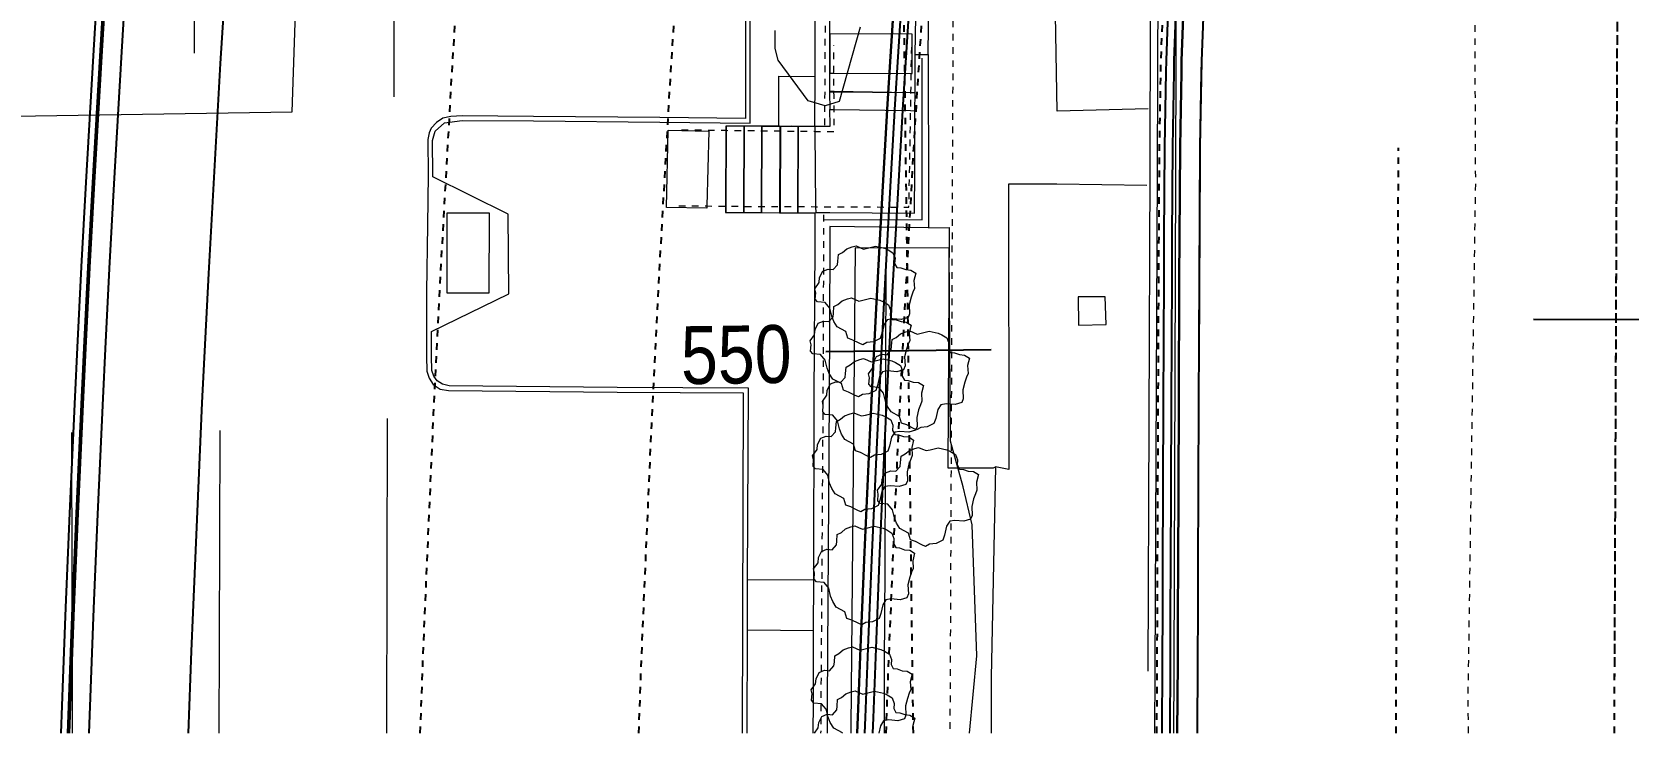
# Model space of a CAD drawing. Header units: metres. Extents: x -902 to -724, y 0 to 650.
# Drawn here: x -815.19 to -791.06, y 534.02 to 544.62 of the extents above; entities that cross this region are included whole.
import ezdxf

# ---------------------------------------------------------------- set-up
doc = ezdxf.new("R2010")
doc.units = ezdxf.units.M
for name, pattern in [('ControlLine', [0.02, 0.0125, -0.0025, 0.0025, -0.0025]), ('IMPORT-BDYS-Boundary _3_', [0.01, 0.009, -0.001]), ('IMPORT-FURN-Fence _3_', [0.005, 0.004167, -0.0008333]), ('IMPORT-FURN-WBeam _LHS_', [0.004, 0, 0, 0.004, 0]), ('IMPORT-FURN-WBeam _RHS_', [0.004, 0, 0, 0.004, 0]), ('IMPORT-LNMK-LaneLine3 _3_', [0.012, 0.003, -0.009]), ('IMPORT-LNMK-LaneLine3 _3__2_', [0.012, 0.003, -0.009]), ('IMPORT-LNMK-LineCont _3__2_', [0.004, 0.001, -0.003])]:
    doc.linetypes.add(name, pattern=pattern)
doc.layers.add('D-BDGE', color=7, linetype='Continuous', lineweight=13)
doc.layers.add('D-ENHA-GEN-LINE', color=7, linetype='Continuous', lineweight=9)
doc.styles.add('Arial Narrow_1', font='ARIALN.TTF', dxfattribs={"height": 0.875})

# ---------------------------------------------------------------- blocks, each defined once
blk = doc.blocks.new('T2DPAA-T2D-PWA-RW-M2D-000002_ControlLinesMinor_rvt-1-DRG-2871011 - SITE PLAN')
at = {"layer": 'D-BDGE', "color": 151, "linetype": 'ControlLine', "lineweight": 25, "true_color": 0x88c3ff}
for p, q in [((-1664.5, 535.071), (-1664.045, 643.233)), ((-1675.101, 534.024), (-1675.557, 569.289)), ((-1664.505, 534.024), (-1664.5, 535.071))]:
    blk.add_line(p, q, dxfattribs=at)
at = {"layer": 'D-ENHA-GEN-LINE', "color": 151, "lineweight": 25, "true_color": 0x88c3ff}
for p, q in [((-1665.729, 540.281), (-1663.229, 540.27)), ((-1665.729, 540.281), (-1663.229, 540.27)), ((-1676.426, 539.788), (-1673.926, 539.82)), ((-1676.426, 539.788), (-1673.926, 539.82))]:
    blk.add_line(p, q, dxfattribs=at)
at = {"layer": 'D-ENHA-GEN-LINE', "color": 151, "lineweight": 25, "true_color": 0x88c3ff, "insert": (-1678.62, 540.171), "char_height": 0.875, "width": 2.0443, "attachment_point": 1, "rotation": 0.7402, "style": 'Arial Narrow_1'}
blk.add_mtext('550', dxfattribs=at)
blk.add_mtext('550', dxfattribs=at)
blk = doc.blocks.new('T2DPAA-T2D-C3S-RW-M2D-100010_dwg-40802999-DRG-2871011 - SITE PLAN')
at = {"color": 9, "lineweight": 25, "true_color": 0xc3c3c3}
blk.add_line((201.2, -114.695), (202.049, -114.652), dxfattribs=at)
at = {"color": 9, "lineweight": 25, "true_color": 0xc3c3c3, "flags": 128}
for points in [[(200.146, -102.708), (200.97, -102.666), (202.045, -102.613), (203.47, -102.547), (205.226, -102.473), (205.971, -102.444), (207.191, -102.399), (208.472, -102.355), (210.384, -102.298), (210.973, -102.282), (212.339, -102.249), (213.475, -102.225), (215.977, -102.182), (218.48, -102.155), (220.982, -102.142), (222.639, -102.143), (223.485, -102.145), (225.865, -102.162), (225.981, -102.164)], [(200.154, -102.808), (200.976, -102.766), (202.05, -102.713), (203.475, -102.647), (205.23, -102.573), (205.975, -102.544), (207.194, -102.499), (208.475, -102.455), (210.386, -102.398), (210.976, -102.382), (212.341, -102.349), (213.477, -102.325), (215.979, -102.282), (218.481, -102.255), (220.983, -102.242), (222.639, -102.243), (223.484, -102.245), (225.864, -102.262), (225.98, -102.264)], [(200.157, -102.833), (200.977, -102.79), (202.051, -102.738), (203.476, -102.672), (205.231, -102.598), (205.975, -102.569), (207.195, -102.524), (208.476, -102.48), (210.387, -102.423), (210.976, -102.407), (212.342, -102.374), (213.478, -102.35), (215.979, -102.307), (218.481, -102.28), (220.983, -102.267), (222.638, -102.268), (223.484, -102.27), (225.864, -102.287), (225.986, -102.289), (227.091, -102.3)], [(200.183, -103.132), (200.992, -103.09), (202.065, -103.037), (203.489, -102.972), (205.243, -102.898), (205.987, -102.868), (207.206, -102.823), (208.485, -102.78), (210.395, -102.723), (210.984, -102.707), (212.349, -102.674), (213.484, -102.65), (215.983, -102.607), (218.483, -102.58), (220.983, -102.567), (222.638, -102.568), (223.483, -102.57), (225.861, -102.587), (225.983, -102.589), (227.728, -102.606), (228.483, -102.614), (230.983, -102.639), (232.728, -102.656)], [(200.314, -104.627), (201.552, -104.564), (202.137, -104.536), (205.303, -104.396), (207.259, -104.323), (210.437, -104.223), (212.383, -104.174), (215.572, -104.113), (217.508, -104.089), (220.709, -104.068), (222.635, -104.068), (225.846, -104.087), (227.713, -104.106), (232.713, -104.156), (237.713, -104.206), (242.713, -104.256), (243.579, -104.265), (243.581, -104.265), (243.584, -104.265), (243.597, -104.265), (247.712, -104.306), (251.876, -104.348)], [(201.2, -114.695), (201.438, -114.682), (202.62, -114.624), (203.935, -114.563), (205.708, -114.488), (206.433, -114.46), (207.615, -114.416), (208.932, -114.372), (210.715, -114.319), (211.431, -114.3), (212.613, -114.271), (213.93, -114.243), (216.43, -114.202), (218.93, -114.177), (221.43, -114.167), (223.93, -114.173), (225.745, -114.187), (226.429, -114.194), (227.612, -114.206), (228.929, -114.219), (231.429, -114.244), (232.612, -114.256)], [(201.201, -114.7), (201.439, -114.687), (202.62, -114.629), (203.936, -114.568), (205.708, -114.493), (206.434, -114.465), (207.616, -114.421), (208.932, -114.377), (210.715, -114.324), (211.431, -114.305), (212.613, -114.276), (213.93, -114.248), (216.43, -114.207), (218.93, -114.182), (221.43, -114.172), (223.93, -114.178), (225.745, -114.192), (226.429, -114.199), (227.612, -114.211), (228.929, -114.224), (231.429, -114.249), (232.612, -114.261)], [(201.21, -114.809), (201.444, -114.797), (202.625, -114.739), (203.941, -114.678), (205.712, -114.603), (206.438, -114.575), (207.62, -114.531), (208.935, -114.487), (210.718, -114.434), (211.434, -114.415), (212.616, -114.386), (213.932, -114.358), (216.431, -114.317), (218.93, -114.292), (221.43, -114.282), (223.929, -114.288), (225.744, -114.302), (226.428, -114.309), (227.611, -114.321), (228.928, -114.334), (231.428, -114.359), (232.611, -114.371)], [(201.221, -114.929), (201.45, -114.917), (202.631, -114.859), (203.946, -114.798), (205.717, -114.723), (206.442, -114.695), (207.624, -114.651), (208.939, -114.607), (210.722, -114.554), (211.437, -114.535), (212.619, -114.506), (213.935, -114.478), (216.433, -114.437), (218.931, -114.412), (221.43, -114.402), (223.928, -114.408), (225.742, -114.422), (226.427, -114.429), (227.61, -114.441), (228.927, -114.454), (231.427, -114.479), (232.61, -114.491)], [(201.604, -119.285), (202.677, -119.196), (203.475, -119.129), (204.08, -119.079), (206.572, -118.87), (208.458, -118.712), (209.063, -118.662), (210.435, -118.548), (211.563, -118.47), (211.736, -118.458), (213.465, -118.371), (214.079, -118.35), (214.251, -118.344), (216.58, -118.274), (218.48, -118.217), (219.079, -118.199), (221.578, -118.124), (224.077, -118.049), (226.477, -117.977), (226.575, -117.974), (229.074, -117.899), (231.573, -117.824), (232.015, -117.811), (234.072, -117.749)], [(201.615, -119.405), (202.687, -119.316), (203.485, -119.249), (204.09, -119.198), (206.582, -118.99), (208.468, -118.832), (209.073, -118.782), (210.444, -118.668), (211.571, -118.59), (211.744, -118.578), (213.471, -118.491), (214.083, -118.47), (214.255, -118.464), (216.584, -118.394), (218.484, -118.337), (219.082, -118.319), (221.581, -118.244), (224.08, -118.169), (226.48, -118.097), (226.579, -118.094), (229.078, -118.019), (231.577, -117.944), (232.019, -117.931), (234.076, -117.869)], [(201.624, -119.514), (202.696, -119.425), (203.495, -119.359), (204.099, -119.308), (206.591, -119.099), (208.477, -118.941), (209.082, -118.891), (210.454, -118.778), (211.579, -118.7), (211.752, -118.688), (213.476, -118.601), (214.087, -118.58), (214.258, -118.574), (216.587, -118.504), (218.487, -118.447), (219.086, -118.429), (221.585, -118.354), (224.084, -118.279), (226.484, -118.207), (226.582, -118.204), (229.081, -118.129), (231.58, -118.054), (232.022, -118.041), (234.079, -117.979)], [(201.625, -119.519), (202.696, -119.43), (203.495, -119.364), (204.1, -119.313), (206.591, -119.104), (208.477, -118.946), (209.083, -118.896), (210.454, -118.783), (211.579, -118.705), (211.752, -118.693), (213.477, -118.606), (214.087, -118.585), (214.259, -118.579), (216.587, -118.509), (218.487, -118.452), (219.086, -118.434), (221.585, -118.359), (224.084, -118.284), (226.484, -118.212), (226.583, -118.209), (229.081, -118.134), (231.58, -118.059), (232.023, -118.046), (234.079, -117.984)], [(201.651, -119.818), (202.721, -119.729), (203.52, -119.663), (204.125, -119.612), (206.616, -119.403), (208.503, -119.245), (209.108, -119.195), (210.479, -119.081), (211.6, -119.004), (211.773, -118.992), (213.492, -118.905), (214.097, -118.885), (214.269, -118.879), (216.596, -118.809), (218.496, -118.752), (219.095, -118.734), (221.594, -118.659), (224.093, -118.584), (226.493, -118.512), (226.592, -118.509), (229.09, -118.434), (231.589, -118.359), (232.032, -118.346), (234.088, -118.284)], [(207.107, -119.362), (208.503, -119.245), (210.479, -119.082), (211.773, -118.992), (213.492, -118.906), (214.269, -118.879), (218.506, -118.865), (221.194, -118.972), (221.971, -119.02), (223.546, -119.141), (226.572, -119.461), (227.594, -119.595), (228.614, -119.743), (232.192, -120.272)]]:
    blk.add_lwpolyline(points, dxfattribs=at)
at = {"color": 9, "linetype": 'IMPORT-LNMK-LaneLine3 _3__2_', "lineweight": 25, "true_color": 0xc3c3c3, "flags": 128}
for points in [[(200.621, -108.116), (201.725, -108.06), (202.304, -108.032), (205.443, -107.894), (207.382, -107.82), (210.533, -107.721), (212.463, -107.673), (215.625, -107.613), (217.544, -107.588), (220.718, -107.568), (222.627, -107.568), (225.811, -107.587), (227.678, -107.606), (232.678, -107.656), (237.678, -107.706), (242.678, -107.756), (243.544, -107.765), (243.546, -107.765), (243.549, -107.765), (243.562, -107.765), (247.677, -107.806), (252.173, -107.851)], [(200.911, -111.406), (201.887, -111.356), (202.462, -111.328), (205.575, -111.191), (207.499, -111.118), (210.624, -111.02), (212.538, -110.972), (215.675, -110.912), (217.579, -110.888), (220.726, -110.868), (222.62, -110.868), (225.778, -110.887), (227.645, -110.906), (232.645, -110.956), (237.645, -111.006), (242.645, -111.056), (243.511, -111.064), (243.513, -111.064), (243.516, -111.065), (243.529, -111.065), (247.644, -111.106), (252.454, -111.154)], [(201.914, -122.807), (202.971, -122.719), (203.77, -122.652), (207.358, -122.352), (208.753, -122.235), (210.729, -122.069)]]:
    blk.add_lwpolyline(points, dxfattribs=at)
at = {"color": 9, "linetype": 'IMPORT-FURN-WBeam _RHS_', "lineweight": 25, "true_color": 0xc3c3c3, "flags": 128}
blk.add_lwpolyline([(201.239, -115.13), (201.716, -115.104), (202.641, -115.059), (205.018, -114.952), (205.725, -114.923), (207.631, -114.851), (210.015, -114.774), (210.727, -114.754), (215.013, -114.658), (220.013, -114.606), (225.013, -114.615), (225.74, -114.622), (229.171, -114.656)], dxfattribs=at)
at = {"color": 9, "linetype": 'IMPORT-FURN-WBeam _LHS_', "lineweight": 25, "true_color": 0xc3c3c3, "flags": 128}
blk.add_lwpolyline([(201.597, -119.206), (202.67, -119.117), (203.633, -119.036), (205.661, -118.866), (208.451, -118.632), (210.428, -118.469), (210.644, -118.454), (211.731, -118.378), (213.461, -118.291), (214.248, -118.264), (215.638, -118.222), (218.606, -118.133), (220.636, -118.072), (225.634, -117.922), (226.573, -117.894), (227.429, -117.869), (232.427, -117.719), (233.599, -117.683), (237.425, -117.569), (242.422, -117.419), (244.065, -117.369), (247.42, -117.269), (251.866, -117.136)], dxfattribs=at)
at = {"color": 9, "linetype": 'IMPORT-LNMK-LineCont _3__2_', "lineweight": 25, "true_color": 0xc3c3c3, "flags": 128}
blk.add_lwpolyline([(202.203, -126.094), (203.247, -126.007), (204.046, -125.941), (207.633, -125.64), (209.028, -125.523), (211.004, -125.358), (212.297, -125.25), (214.011, -125.106), (214.785, -125.041), (218.993, -124.689), (221.654, -124.466), (222.421, -124.402), (223.976, -124.272), (226.954, -124.022), (227.958, -123.938), (228.958, -123.855), (232.467, -123.561), (232.468, -123.561), (233.941, -123.437), (238.924, -123.02), (242.411, -122.728), (242.498, -122.721), (243.906, -122.603), (245.96, -122.431), (247.893, -122.269), (247.896, -122.269), (247.896, -122.269), (248.889, -122.186), (250.645, -122.039), (250.742, -122.031), (250.844, -122.022), (250.864, -122.02)], dxfattribs=at)
blk = doc.blocks.new('T2DPAA-T2D-PWC-RW-M2D-100010_RoadDesign_rvt-1-DRG-2871011 - SITE PLAN')
at = {"color": 9, "lineweight": 25, "true_color": 0xc3c3c3, "rotation": 84.9723245667552}
blk.add_blockref('T2DPAA-T2D-C3S-RW-M2D-100010_dwg-40802999-DRG-2871011 - SITE PLAN', (-1807.835, 343.649), dxfattribs=at)
blk = doc.blocks.new('T2DPAA-T2D-PWA-SU-M2D-000002_dwg-40815123-DRG-2871011 - SITE PLAN')
at = {"color": 9, "lineweight": 18, "true_color": 0xc0c0c0}
for p, q in [((-19.246, 1573.523), (-14.722, 1573.932)), ((-8.848, 1572.587), (-5.207, 1572.912)), ((-18.83, 1568.791), (-14.091, 1569.198)), ((-16.044, 1563.56), (-15.951, 1562.566)), ((-16.798, 1563.497), (-16.721, 1562.501)), ((-7.916, 1561.734), (-6.109, 1561.864)), ((-7.899, 1561.539), (-6.095, 1561.672))]:
    blk.add_line(p, q, dxfattribs=at)
at = {"color": 9, "lineweight": 18, "true_color": 0xc0c0c0, "flags": 128}
for points in [[(-10.037, 1575.22), (-9.605, 1571.037), (-5.262, 1571.271), (-0.919, 1571.505)], [(-6.416, 1564.441), (-9.101, 1564.204), (-9.202, 1565.494), (-9.354, 1567.397), (-9.438, 1568.474), (-9.462, 1568.641), (-9.501, 1568.761), (-9.572, 1568.852), (-9.663, 1568.921), (-9.739, 1568.945), (-9.838, 1568.96), (-10.369, 1568.909), (-11.128, 1568.851), (-12.137, 1568.778), (-13.104, 1568.693), (-13.326, 1568.666), (-13.429, 1568.623), (-13.519, 1568.552), (-13.582, 1568.443), (-13.592, 1568.317), (-13.392, 1565.774), (-13.237, 1563.875), (-18.359, 1563.44)], [(-10.396, 1568.834), (-10.363, 1568.837), (-9.847, 1568.888), (-9.703, 1568.86), (-9.565, 1568.73), (-9.508, 1568.465), (-9.421, 1567.391), (-9.269, 1565.488), (-9.168, 1564.128), (-6.583, 1564.355)], [(-19.052, 1571.314), (-17.71, 1571.428), (-14.497, 1571.701)], [(-9.244, 1569.522), (-4.955, 1569.901), (-0.666, 1570.279)], [(-9.241, 1564.487), (-9.216, 1564.205), (-9.193, 1563.947), (-9.171, 1563.693), (-9.17, 1563.681), (-9.168, 1563.65), (-9.154, 1563.5), (-9.146, 1563.399), (-9.124, 1563.15), (-9.106, 1563.151), (-8.379, 1563.211), (-7.894, 1563.251), (-6.502, 1563.369)], [(-6.22, 1563.179), (-7.875, 1563.036), (-8.581, 1562.973), (-8.595, 1562.972), (-8.854, 1562.948), (-8.86, 1562.948), (-9.09, 1562.927), (-9.113, 1562.925), (-9.124, 1563.15)], [(-12.723, 1568.649), (-12.057, 1567.536), (-10.858, 1567.652), (-10.396, 1568.834)], [(-18.352, 1563.367), (-16.798, 1563.497), (-16.044, 1563.56), (-13.158, 1563.802), (-13.32, 1565.78), (-13.519, 1568.313), (-13.502, 1568.414), (-13.461, 1568.5), (-13.392, 1568.555), (-13.31, 1568.591), (-13.096, 1568.617), (-12.723, 1568.649)], [(-7.575, 1562.597), (-8.722, 1562.817), (-8.807, 1563.022), (-8.756, 1563.281), (-8.184, 1563.79), (-8.008, 1563.851), (-7.738, 1563.874)], [(-18.265, 1562.37), (-17.797, 1562.409), (-16.721, 1562.501), (-15.951, 1562.566), (-13.202, 1562.8), (-10.922, 1562.987), (-10.437, 1563.031), (-10.445, 1563.132), (-10.458, 1563.283), (-10.459, 1563.294), (-10.479, 1563.552), (-10.481, 1563.566), (-10.502, 1563.834), (-10.503, 1563.846), (-10.511, 1563.942), (-10.524, 1564.097), (-10.525, 1564.108), (-10.547, 1564.38)], [(-9.113, 1562.925), (-9.132, 1563.145), (-9.153, 1563.395), (-9.154, 1563.405), (-9.175, 1563.661), (-9.176, 1563.674), (-9.199, 1563.942), (-9.2, 1563.953), (-9.221, 1564.207), (-9.222, 1564.218), (-9.244, 1564.48), (-9.244, 1564.49), (-9.306, 1564.484), (-10.449, 1564.389), (-10.544, 1564.381), (-10.543, 1564.372), (-10.522, 1564.11), (-10.521, 1564.099), (-10.499, 1563.844), (-10.498, 1563.834), (-10.476, 1563.565), (-10.475, 1563.553), (-10.454, 1563.297), (-10.453, 1563.286), (-10.432, 1563.036), (-10.425, 1563.017), (-10.337, 1563.026), (-9.204, 1563.138), (-9.132, 1563.145)], [(-10.543, 1564.372), (-10.448, 1564.38), (-9.306, 1564.475), (-9.244, 1564.48)], [(-9.222, 1564.218), (-9.286, 1564.213), (-10.427, 1564.118), (-10.522, 1564.11)], [(-10.521, 1564.099), (-10.427, 1564.107), (-9.285, 1564.202), (-9.221, 1564.207)], [(-9.2, 1563.953), (-9.266, 1563.947), (-10.405, 1563.852), (-10.499, 1563.844)], [(-10.498, 1563.834), (-10.404, 1563.841), (-9.265, 1563.937), (-9.199, 1563.942)], [(-9.176, 1563.674), (-9.244, 1563.668), (-10.381, 1563.573), (-10.476, 1563.565)], [(-10.475, 1563.553), (-10.38, 1563.561), (-9.244, 1563.656), (-9.175, 1563.661)], [(-9.171, 1563.693), (-8.423, 1563.757), (-8.379, 1563.211)], [(-9.154, 1563.405), (-9.224, 1563.4), (-10.36, 1563.305), (-10.454, 1563.297)], [(-10.453, 1563.286), (-10.36, 1563.294), (-9.223, 1563.389), (-9.153, 1563.395)], [(-8.426, 1558.151), (-8.579, 1559.522), (-6.546, 1559.736), (-6.631, 1560.599), (-6.014, 1560.636), (-6.093, 1561.393), (-6.095, 1561.672), (-6.109, 1561.864), (-6.22, 1563.179)], [(-10.425, 1563.017), (-10.408, 1562.807), (-10.302, 1561.534), (-9.647, 1561.588), (-8.766, 1561.662), (-8.761, 1561.663), (-8.492, 1561.685), (-8.486, 1561.686), (-7.916, 1561.734), (-7.899, 1561.539), (-7.942, 1561.535), (-8.369, 1561.496), (-9.542, 1561.39), (-10.504, 1561.303), (-10.617, 1562.789), (-10.906, 1562.765), (-13.185, 1562.574), (-17.779, 1562.201), (-18.247, 1562.162)], [(-10.522, 1562.895), (-10.392, 1561.409), (-7.962, 1561.625)], [(-8.766, 1561.662), (-8.771, 1561.727), (-8.856, 1562.882), (-8.86, 1562.948)], [(-8.854, 1562.948), (-8.85, 1562.882), (-8.766, 1561.728), (-8.761, 1561.663)], [(-8.492, 1561.685), (-8.497, 1561.747), (-8.589, 1562.906), (-8.595, 1562.972)], [(-8.581, 1562.973), (-8.576, 1562.907), (-8.49, 1561.747), (-8.486, 1561.686)], [(-18.263, 1562.352), (-18.177, 1562.301), (-18.099, 1562.301), (-18.002, 1562.262), (-17.963, 1562.184), (-17.963, 1562.106), (-17.885, 1562.047), (-17.827, 1562.047), (-17.729, 1562.047), (-17.69, 1561.989), (-17.632, 1561.93), (-17.593, 1561.853), (-17.573, 1561.794), (-17.593, 1561.736), (-17.612, 1561.677), (-17.593, 1561.619), (-17.554, 1561.502), (-17.573, 1561.366), (-17.593, 1561.307), (-17.632, 1561.229), (-17.71, 1561.19), (-17.788, 1561.19), (-17.846, 1561.151), (-17.846, 1561.093), (-17.866, 1561.015), (-17.866, 1560.937), (-17.905, 1560.859), (-18.021, 1560.879), (-18.132, 1560.86)], [(-18.226, 1561.93), (-18.221, 1561.932), (-18.162, 1562.068), (-18.084, 1562.127), (-18.006, 1562.166), (-17.89, 1562.205), (-17.812, 1562.283), (-17.812, 1562.399), (-17.773, 1562.438), (-17.675, 1562.438), (-17.617, 1562.458)], [(-14.918, 1560.253), (-14.357, 1560.437), (-13.688, 1560.688), (-10.787, 1560.965), (-10.904, 1562.379), (-18.129, 1561.81), (-18.215, 1561.804)], [(-17.617, 1562.458), (-17.519, 1562.399), (-17.442, 1562.399), (-17.344, 1562.36), (-17.305, 1562.283), (-17.305, 1562.205), (-17.227, 1562.146), (-17.169, 1562.146), (-17.071, 1562.146), (-17.032, 1562.088), (-16.974, 1562.029), (-16.935, 1561.951), (-16.916, 1561.893), (-16.935, 1561.834), (-16.955, 1561.776), (-16.935, 1561.718), (-16.896, 1561.601), (-16.916, 1561.464), (-16.935, 1561.406), (-16.974, 1561.328), (-17.052, 1561.289), (-17.13, 1561.289), (-17.188, 1561.25), (-17.188, 1561.192), (-17.208, 1561.114), (-17.208, 1561.036), (-17.247, 1560.958), (-17.364, 1560.977), (-17.48, 1560.958), (-17.539, 1560.977), (-17.617, 1560.997), (-17.734, 1561.016), (-17.87, 1560.997), (-17.929, 1561.016), (-17.967, 1561.114), (-17.967, 1561.25), (-17.987, 1561.328), (-18.065, 1561.367), (-18.178, 1561.383)], [(-18.171, 1561.299), (-17.121, 1561.387), (-15.7, 1561.506), (-11.123, 1561.889)], [(25.163, 1561.195), (25.108, 1561.133), (24.673, 1560.9), (24.473, 1560.82), (24.066, 1560.806), (17.289, 1560.201), (11.507, 1559.706), (4.683, 1559.129), (-2.22, 1558.536), (-9.356, 1557.936), (-16.872, 1557.307), (-17.813, 1557.233)], [(-17.787, 1556.942), (-16.828, 1557.019), (-9.365, 1557.653), (-2.31, 1558.254), (4.705, 1558.843), (11.544, 1559.443), (17.262, 1559.921), (24.104, 1560.493), (29.369, 1560.977), (33.384, 1561.305)], [(-10.504, 1561.303), (-10.474, 1560.995), (-11.39, 1560.919), (-14.092, 1560.697), (-14.032, 1560.007), (-14.017, 1559.98)], [(-16.887, 1557.407), (-9.34, 1558.041), (-2.244, 1558.65), (4.691, 1559.216), (11.513, 1559.816), (17.275, 1560.29), (24.566, 1560.942)], [(-18.058, 1560.016), (-16.885, 1560.01), (-14.918, 1560.253)], [(-9.578, 1558.073), (-9.681, 1559.43), (-9.744, 1560.156), (-14.036, 1559.776)], [(-14.036, 1559.776), (-14.017, 1559.98), (-17.185, 1559.764), (-18.029, 1559.693)]]:
    blk.add_lwpolyline(points, dxfattribs=at)
for points in [[(-10.921, 1568.574), (-12.125, 1568.469), (-12.069, 1567.83), (-10.865, 1567.935)], [(-9.38, 1565.352), (-9.341, 1564.74), (-10.471, 1564.668), (-10.506, 1564.665), (-10.545, 1565.277)], [(-8.311, 1562.995), (-8.303, 1562.932), (-8.207, 1561.769), (-8.206, 1561.755), (-7.611, 1561.806), (-7.715, 1563.045)], [(-12.363, 1562.935), (-12.266, 1562.877), (-12.188, 1562.877), (-12.09, 1562.838), (-12.051, 1562.76), (-12.051, 1562.682), (-11.973, 1562.623), (-11.915, 1562.623), (-11.818, 1562.623), (-11.779, 1562.565), (-11.72, 1562.506), (-11.681, 1562.428), (-11.662, 1562.37), (-11.681, 1562.312), (-11.701, 1562.253), (-11.681, 1562.195), (-11.642, 1562.078), (-11.662, 1561.941), (-11.681, 1561.883), (-11.72, 1561.805), (-11.798, 1561.766), (-11.876, 1561.766), (-11.934, 1561.727), (-11.934, 1561.669), (-11.954, 1561.591), (-11.954, 1561.513), (-11.993, 1561.435), (-12.11, 1561.454), (-12.227, 1561.435), (-12.285, 1561.454), (-12.363, 1561.474), (-12.48, 1561.493), (-12.616, 1561.474), (-12.675, 1561.493), (-12.714, 1561.591), (-12.714, 1561.727), (-12.733, 1561.805), (-12.811, 1561.844), (-12.947, 1561.864), (-13.025, 1561.883), (-13.084, 1561.98), (-13.103, 1562.078), (-13.142, 1562.136), (-13.123, 1562.195), (-13.084, 1562.292), (-13.064, 1562.37), (-12.967, 1562.409), (-12.909, 1562.545), (-12.831, 1562.604), (-12.753, 1562.643), (-12.636, 1562.682), (-12.558, 1562.76), (-12.558, 1562.877), (-12.519, 1562.915), (-12.421, 1562.915)], [(-11.574, 1562.935), (-11.476, 1562.877), (-11.398, 1562.877), (-11.301, 1562.838), (-11.262, 1562.76), (-11.262, 1562.682), (-11.184, 1562.623), (-11.126, 1562.623), (-11.028, 1562.623), (-10.989, 1562.565), (-10.931, 1562.506), (-10.892, 1562.428), (-10.872, 1562.37), (-10.892, 1562.312), (-10.911, 1562.253), (-10.892, 1562.195), (-10.853, 1562.078), (-10.872, 1561.941), (-10.892, 1561.883), (-10.931, 1561.805), (-11.009, 1561.766), (-11.087, 1561.766), (-11.145, 1561.727), (-11.145, 1561.669), (-11.165, 1561.591), (-11.165, 1561.513), (-11.204, 1561.435), (-11.321, 1561.454), (-11.437, 1561.435), (-11.496, 1561.454), (-11.574, 1561.474), (-11.691, 1561.493), (-11.827, 1561.474), (-11.885, 1561.493), (-11.924, 1561.591), (-11.924, 1561.727), (-11.944, 1561.805), (-12.022, 1561.844), (-12.158, 1561.864), (-12.236, 1561.883), (-12.295, 1561.98), (-12.314, 1562.078), (-12.353, 1562.136), (-12.333, 1562.195), (-12.295, 1562.292), (-12.275, 1562.37), (-12.178, 1562.409), (-12.119, 1562.545), (-12.041, 1562.604), (-11.963, 1562.643), (-11.846, 1562.682), (-11.769, 1562.76), (-11.769, 1562.877), (-11.73, 1562.915), (-11.632, 1562.915)], [(-15.792, 1562.581), (-15.694, 1562.523), (-15.616, 1562.523), (-15.519, 1562.484), (-15.48, 1562.406), (-15.48, 1562.328), (-15.402, 1562.27), (-15.344, 1562.27), (-15.246, 1562.27), (-15.207, 1562.211), (-15.149, 1562.153), (-15.11, 1562.075), (-15.09, 1562.016), (-15.11, 1561.958), (-15.129, 1561.899), (-15.11, 1561.841), (-15.071, 1561.724), (-15.09, 1561.588), (-15.11, 1561.529), (-15.149, 1561.451), (-15.227, 1561.412), (-15.305, 1561.412), (-15.363, 1561.373), (-15.363, 1561.315), (-15.383, 1561.237), (-15.383, 1561.159), (-15.422, 1561.081), (-15.538, 1561.101), (-15.655, 1561.081), (-15.714, 1561.101), (-15.792, 1561.12), (-15.909, 1561.14), (-16.045, 1561.12), (-16.103, 1561.14), (-16.142, 1561.237), (-16.142, 1561.373), (-16.162, 1561.451), (-16.24, 1561.49), (-16.376, 1561.51), (-16.454, 1561.529), (-16.512, 1561.627), (-16.532, 1561.724), (-16.571, 1561.783), (-16.551, 1561.841), (-16.512, 1561.938), (-16.493, 1562.016), (-16.396, 1562.055), (-16.337, 1562.192), (-16.259, 1562.25), (-16.181, 1562.289), (-16.064, 1562.328), (-15.986, 1562.406), (-15.986, 1562.523), (-15.947, 1562.562), (-15.85, 1562.562)], [(-14.09, 1562.746), (-13.992, 1562.687), (-13.914, 1562.687), (-13.817, 1562.648), (-13.778, 1562.57), (-13.778, 1562.493), (-13.7, 1562.434), (-13.642, 1562.434), (-13.544, 1562.434), (-13.505, 1562.376), (-13.447, 1562.317), (-13.408, 1562.239), (-13.388, 1562.181), (-13.408, 1562.122), (-13.427, 1562.064), (-13.408, 1562.006), (-13.369, 1561.889), (-13.388, 1561.752), (-13.408, 1561.694), (-13.447, 1561.616), (-13.525, 1561.577), (-13.603, 1561.577), (-13.661, 1561.538), (-13.661, 1561.48), (-13.681, 1561.402), (-13.681, 1561.324), (-13.72, 1561.246), (-13.836, 1561.265), (-13.953, 1561.246), (-14.012, 1561.265), (-14.09, 1561.285), (-14.207, 1561.304), (-14.343, 1561.285), (-14.401, 1561.304), (-14.44, 1561.402), (-14.44, 1561.538), (-14.46, 1561.616), (-14.538, 1561.655), (-14.674, 1561.674), (-14.752, 1561.694), (-14.81, 1561.791), (-14.83, 1561.889), (-14.869, 1561.947), (-14.849, 1562.006), (-14.81, 1562.103), (-14.791, 1562.181), (-14.694, 1562.22), (-14.635, 1562.356), (-14.557, 1562.415), (-14.479, 1562.454), (-14.362, 1562.493), (-14.284, 1562.57), (-14.284, 1562.687), (-14.245, 1562.726), (-14.148, 1562.726)], [(-13.259, 1562.672), (-13.162, 1562.613), (-13.084, 1562.613), (-12.987, 1562.574), (-12.948, 1562.496), (-12.948, 1562.418), (-12.87, 1562.36), (-12.811, 1562.36), (-12.714, 1562.36), (-12.675, 1562.302), (-12.616, 1562.243), (-12.577, 1562.165), (-12.558, 1562.107), (-12.577, 1562.048), (-12.597, 1561.99), (-12.577, 1561.931), (-12.538, 1561.815), (-12.558, 1561.678), (-12.577, 1561.62), (-12.616, 1561.542), (-12.694, 1561.503), (-12.772, 1561.503), (-12.831, 1561.464), (-12.831, 1561.405), (-12.85, 1561.328), (-12.85, 1561.25), (-12.889, 1561.172), (-13.006, 1561.191), (-13.123, 1561.172), (-13.181, 1561.191), (-13.259, 1561.211), (-13.376, 1561.23), (-13.512, 1561.211), (-13.571, 1561.23), (-13.61, 1561.328), (-13.61, 1561.464), (-13.629, 1561.542), (-13.707, 1561.581), (-13.844, 1561.6), (-13.922, 1561.62), (-13.98, 1561.717), (-14, 1561.815), (-14.038, 1561.873), (-14.019, 1561.931), (-13.98, 1562.029), (-13.961, 1562.107), (-13.863, 1562.146), (-13.805, 1562.282), (-13.727, 1562.341), (-13.649, 1562.379), (-13.532, 1562.418), (-13.454, 1562.496), (-13.454, 1562.613), (-13.415, 1562.652), (-13.318, 1562.652)], [(-12.782, 1562.014), (-12.685, 1561.955), (-12.607, 1561.955), (-12.51, 1561.916), (-12.471, 1561.838), (-12.471, 1561.76), (-12.393, 1561.702), (-12.334, 1561.702), (-12.237, 1561.702), (-12.198, 1561.643), (-12.14, 1561.585), (-12.101, 1561.507), (-12.081, 1561.449), (-12.101, 1561.39), (-12.12, 1561.332), (-12.101, 1561.273), (-12.062, 1561.156), (-12.081, 1561.02), (-12.101, 1560.962), (-12.14, 1560.884), (-12.218, 1560.845), (-12.295, 1560.845), (-12.354, 1560.806), (-12.354, 1560.747), (-12.373, 1560.669), (-12.373, 1560.591), (-12.412, 1560.514), (-12.529, 1560.533), (-12.646, 1560.514), (-12.705, 1560.533), (-12.782, 1560.553), (-12.899, 1560.572), (-13.036, 1560.553), (-13.094, 1560.572), (-13.133, 1560.669), (-13.133, 1560.806), (-13.153, 1560.884), (-13.231, 1560.923), (-13.367, 1560.942), (-13.445, 1560.962), (-13.503, 1561.059), (-13.523, 1561.156), (-13.562, 1561.215), (-13.542, 1561.273), (-13.503, 1561.371), (-13.484, 1561.449), (-13.386, 1561.488), (-13.328, 1561.624), (-13.25, 1561.682), (-13.172, 1561.721), (-13.055, 1561.76), (-12.977, 1561.838), (-12.977, 1561.955), (-12.938, 1561.994), (-12.841, 1561.994)], [(-14.525, 1561.726), (-14.428, 1561.667), (-14.35, 1561.667), (-14.253, 1561.628), (-14.214, 1561.55), (-14.214, 1561.472), (-14.136, 1561.414), (-14.077, 1561.414), (-13.98, 1561.414), (-13.941, 1561.356), (-13.883, 1561.297), (-13.844, 1561.219), (-13.824, 1561.161), (-13.844, 1561.102), (-13.863, 1561.044), (-13.844, 1560.985), (-13.805, 1560.869), (-13.824, 1560.732), (-13.844, 1560.674), (-13.883, 1560.596), (-13.961, 1560.557), (-14.038, 1560.557), (-14.097, 1560.518), (-14.097, 1560.459), (-14.116, 1560.382), (-14.116, 1560.304), (-14.155, 1560.226), (-14.272, 1560.245), (-14.389, 1560.226), (-14.448, 1560.245), (-14.525, 1560.265), (-14.642, 1560.284), (-14.779, 1560.265), (-14.837, 1560.284), (-14.876, 1560.382), (-14.876, 1560.518), (-14.896, 1560.596), (-14.974, 1560.635), (-15.11, 1560.654), (-15.188, 1560.674), (-15.246, 1560.771), (-15.266, 1560.869), (-15.305, 1560.927), (-15.285, 1560.985), (-15.246, 1561.083), (-15.227, 1561.161), (-15.129, 1561.2), (-15.071, 1561.336), (-14.993, 1561.395), (-14.915, 1561.433), (-14.798, 1561.472), (-14.72, 1561.55), (-14.72, 1561.667), (-14.681, 1561.706), (-14.584, 1561.706)], [(-11.349, 1558.959), (-11.772, 1558.918), (-11.724, 1558.499), (-11.31, 1558.552)]]:
    blk.add_lwpolyline(points, close=True, dxfattribs=at)
at = {"color": 9, "linetype": 'IMPORT-FURN-Fence _3_', "lineweight": 18, "true_color": 0xc0c0c0, "flags": 128}
for points in [[(-10.507, 1565.093), (-10.471, 1564.668), (-10.458, 1564.504), (-10.449, 1564.389), (-10.448, 1564.38), (-10.427, 1564.118), (-10.427, 1564.107), (-10.405, 1563.852), (-10.404, 1563.841), (-10.381, 1563.573), (-10.38, 1563.561), (-10.36, 1563.305), (-10.36, 1563.294), (-10.348, 1563.163), (-10.337, 1563.026), (-10.331, 1562.955), (-10.242, 1561.881), (-10.221, 1561.625), (-9.896, 1561.648), (-8.901, 1561.718), (-8.773, 1561.727), (-8.771, 1561.727), (-8.766, 1561.728), (-8.497, 1561.747), (-8.49, 1561.747), (-8.358, 1561.757), (-8.207, 1561.769), (-7.735, 1561.801)], [(-9.357, 1565.151), (-9.313, 1564.573), (-9.306, 1564.484), (-9.306, 1564.475), (-9.286, 1564.213), (-9.285, 1564.202), (-9.266, 1563.947), (-9.265, 1563.937), (-9.244, 1563.668), (-9.244, 1563.656), (-9.224, 1563.4), (-9.223, 1563.389), (-9.213, 1563.259), (-9.204, 1563.138), (-9.182, 1562.852), (-8.982, 1562.87), (-8.856, 1562.882), (-8.85, 1562.882), (-8.644, 1562.901), (-8.589, 1562.906), (-8.576, 1562.907), (-8.458, 1562.918), (-8.303, 1562.932), (-7.885, 1562.969)], [(0.367, 1563.836), (-3.103, 1563.499), (-4.868, 1563.353), (-7.645, 1563.125), (-9.114, 1563.004)], [(-10.449, 1562.901), (-10.522, 1562.895), (-11.473, 1562.814), (-13.056, 1562.68), (-15.658, 1562.469), (-18.255, 1562.258)]]:
    blk.add_lwpolyline(points, dxfattribs=at)
at = {"color": 9, "linetype": 'IMPORT-LNMK-LaneLine3 _3_', "lineweight": 18, "true_color": 0xc0c0c0, "flags": 128}
blk.add_lwpolyline([(-17.397, 1552.503), (-16.89, 1552.554), (-9.097, 1553.125), (-2.204, 1553.759), (5.233, 1554.368), (11.795, 1554.954), (18.326, 1555.547), (24.51, 1556.009)], dxfattribs=at)
blk = doc.blocks.new('T2DPAA-T2D-PWA-SU-M2D-000001_dwg-40815111-DRG-2871011 - SITE PLAN')
at = {"color": 9, "linetype": 'IMPORT-BDYS-Boundary _3_', "lineweight": 18, "true_color": 0xc0c0c0}
blk.add_line((111.303, 1661.172), (60.115, 1656.891), dxfattribs=at)
blk = doc.blocks.new('T2DPAA-T2D-PWA-SU-M2D-000100_Survey_rvt-1-DRG-2871011 - SITE PLAN')
at = {"color": 9, "lineweight": 18, "true_color": 0xc0c0c0, "rotation": 84.9723245667552}
for name, p in [('T2DPAA-T2D-PWA-SU-M2D-000002_dwg-40815123-DRG-2871011 - SITE PLAN', (-118.655, 415.297)), ('T2DPAA-T2D-PWA-SU-M2D-000001_dwg-40815111-DRG-2871011 - SITE PLAN', (-29.301, 328.935))]:
    blk.add_blockref(name, p, dxfattribs=at)

msp = doc.modelspace()

# ---------------------------------------------------------------- block references
at = {"color": 9, "lineweight": 5, "true_color": 0xc0c0c0}
msp.add_blockref('T2DPAA-T2D-PWA-SU-M2D-000100_Survey_rvt-1-DRG-2871011 - SITE PLAN', (873.236, 0), dxfattribs=at)
at = {"lineweight": 5}
for name in ['T2DPAA-T2D-PWC-RW-M2D-100010_RoadDesign_rvt-1-DRG-2871011 - SITE PLAN', 'T2DPAA-T2D-PWA-RW-M2D-000002_ControlLinesMinor_rvt-1-DRG-2871011 - SITE PLAN']:
    msp.add_blockref(name, (873.236, 0), dxfattribs=at)

doc.saveas('drawing.dxf')
